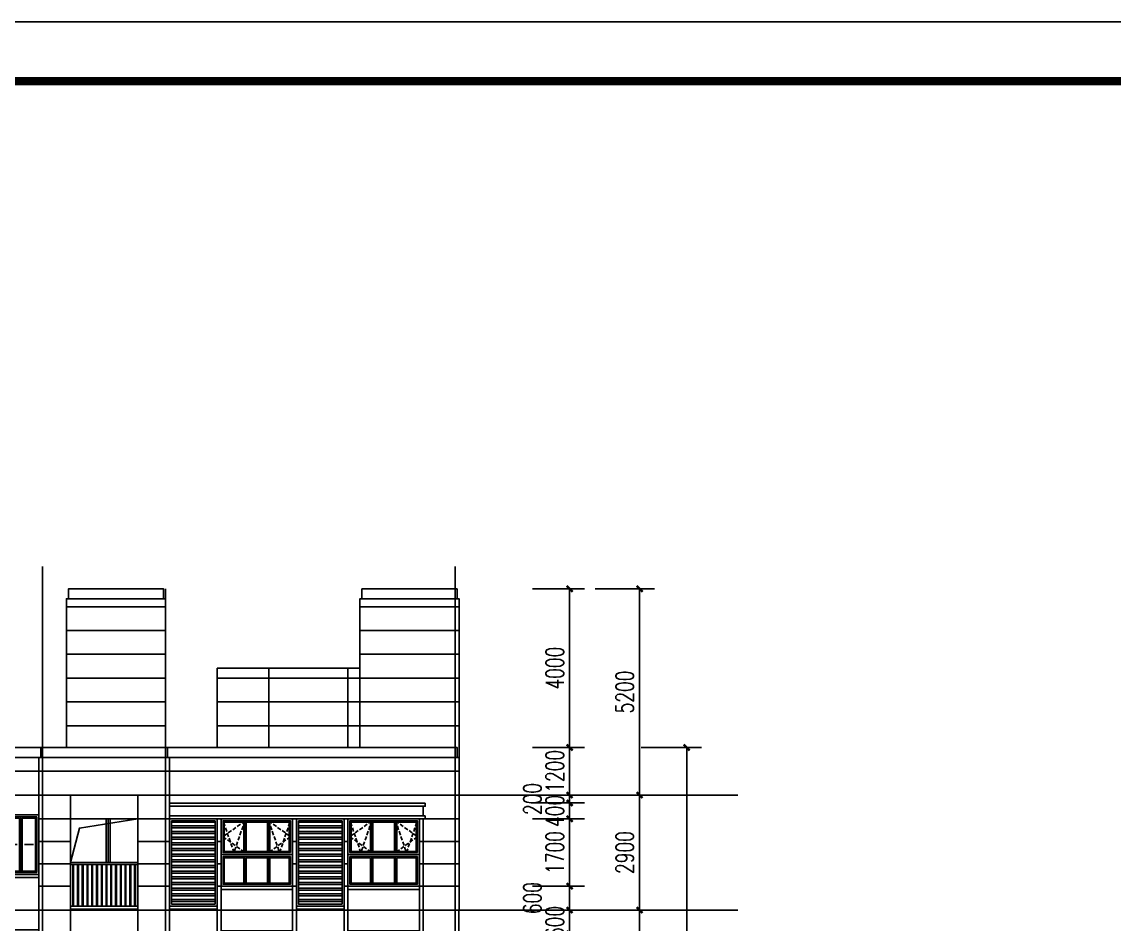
# Model space of a CAD drawing. Extents: x -59851 to 653804, y -249523 to 437614.
# Drawn here: x 485741 to 513289, y 414833 to 437588 of the extents above; entities that cross this region are included whole.
import ezdxf
from ezdxf.enums import TextEntityAlignment as Align

# ---------------------------------------------------------------- set-up
doc = ezdxf.new("R2010")
doc.units = 0
doc.header["$LTSCALE"] = 1000
doc.header["$MEASUREMENT"] = 0
doc.linetypes.add('DASH', pattern=[0.35, 0.25, -0.1])
for name, color, linetype in [('A-材质分割线（横向）', 252, 'Continuous'), ('A-材质分割线（竖向）', 8, 'Continuous'), ('A-注释', 8, 'Continuous'), ('A-洞口', 105, 'Continuous'), ('A-示意', 8, 'Continuous'), ('A-第三道尺寸线', 105, 'Continuous'), ('DOTE', 16, 'Continuous'), ('ELE-0', 142, 'Continuous'), ('ELE-2', 31, 'Continuous'), ('ELE-3', 35, 'Continuous'), ('ELE-6', 8, 'Continuous'), ('LABEL_FIXBOX_PM', 7, 'Continuous'), ('LABEL_TXT_PM', 1, 'Continuous'), ('PUB_DIM', 3, 'Continuous'), ('PUB_HATCH', 8, 'Continuous'), ('栏杆', 142, 'Continuous')]:
    doc.layers.add(name, color=color, linetype=linetype)
doc.styles.add('_TCH_DIM_T3', font='SIMPLEX.shx', dxfattribs={"width": 0.705882, "bigfont": 'GBCBIG.shx'})
doc.styles.add('LABEL_TXT_PM', font='pm_njadri_romans1.shx', dxfattribs={"width": 0.7, "bigfont": 'pm_njadri_hztxt.shx'})
doc.dimstyles.new('_TCH_ARCH&&150', dxfattribs={"dimtxt": 446.25, "dimasz": 150, "dimexe": 375, "dimexo": 450, "dimgap": 150, "dimtad": 1, "dimdec": 0, "dimzin": 0, "dimdsep": 46, "dimtxsty": '_TCH_DIM_T3', "dimblk": 'ARCHTICK', "dimcen": 0.09, "dimclrt": 7, "dimazin": 2, "dimtfac": 1, "dimtdec": 0, "dimtix": 1, "dimtmove": 2, "dimatfit": 3, "dimfxl": 0, "dimtolj": 1, "dimtzin": 0, "dimarcsym": 0})
pattern_1 = [(180, (0, 0), (-1e-14, -142.875), []), (180, (-47.63, 47.63), (-1e-14, -142.875), [])]

# ---------------------------------------------------------------- blocks, each defined once
blk = doc.blocks.new('1718')
at = {"layer": 'A-示意', "linetype": 'DASH', "ltscale": 0.4}
for points in [[(443561, 363543), (443011, 363143), (443561, 362743)], [(443561, 363543), (443286, 362743), (443011, 363543)], [(444161, 363543), (444711, 363143), (444161, 362743)], [(444161, 363543), (444436, 362743), (444711, 363543)]]:
    blk.add_lwpolyline(points, dxfattribs=at)
at = {"layer": 'ELE-0'}
for p, q in [((443561, 363543), (443561, 362743)), ((444761, 363543), (444761, 361943)), ((444761, 362693), (442961, 362693)), ((443531, 362613), (443531, 361973)), ((443561, 362643), (443561, 361943)), ((444161, 362643), (444161, 361943)), ((444191, 362613), (444191, 361973))]:
    blk.add_line(p, q, dxfattribs=at)
for points in [[(442961, 361893), (442961, 363593), (444761, 363593), (444761, 361893), (442961, 361893)], [(443531, 362613), (443041, 362613), (443041, 361973), (443531, 361973)], [(444191, 361973), (444681, 361973), (444681, 362613), (444191, 362613)]]:
    blk.add_lwpolyline(points, dxfattribs=at)
for points in [[(443011, 362743), (443011, 363543), (444161, 363543), (444161, 362743)], [(443531, 362773), (443041, 362773), (443041, 363513), (443531, 363513)], [(443591, 362773), (444131, 362773), (444131, 363513), (443591, 363513)], [(444161, 362743), (444711, 362743), (444711, 363543), (444161, 363543)], [(444191, 363513), (444681, 363513), (444681, 362773), (444191, 362773)], [(443011, 362643), (443011, 361943), (444711, 361943), (444711, 362643)], [(444131, 362613), (443591, 362613), (443591, 361973), (444131, 361973)]]:
    blk.add_lwpolyline(points, close=True, dxfattribs=at)
blk = doc.blocks.new('151400')
at = {"layer": 'A-示意', "linetype": 'DASH', "ltscale": 0.4}
for points in [[(426808, 377013), (426258, 376363), (426808, 375713)], [(426258, 377013), (426533, 375713), (426808, 377013)]]:
    blk.add_lwpolyline(points, dxfattribs=at)
at = {"layer": 'ELE-0'}
blk.add_line((426808, 375713), (426808, 377013), dxfattribs=at)
for points in [[(426208, 375663), (427708, 375663), (427708, 377063), (426208, 377063)], [(426258, 375713), (427658, 375713), (427658, 377013), (426258, 377013)], [(426778, 376983), (426288, 376983), (426288, 375743), (426778, 375743)], [(426838, 376983), (427628, 376983), (427628, 375743), (426838, 375743)]]:
    blk.add_lwpolyline(points, close=True, dxfattribs=at)
blk = doc.blocks.new('jfdjksjkjkjkjkkj')
at = {"layer": 'A-注释'}
for points in [[(429217, 363047), (429067, 363047), (429067, 363067)], [(429399, 363047), (429549, 363047), (429549, 363067)]]:
    blk.add_hatch(color=256, dxfattribs=at).paths.add_polyline_path(points)
for points in [[(428988, 363047), (429217, 363047)], [(429628, 363047), (429399, 363047)]]:
    blk.add_lwpolyline(points, dxfattribs=at)
at = {"layer": 'ELE-0'}
blk.add_line((429308, 362347), (429308, 363747), dxfattribs=at)
for points in [[(428858, 362297), (429758, 362297), (429758, 363797), (428858, 363797)], [(428908, 362347), (429708, 362347), (429708, 363747), (428908, 363747)], [(429278, 363717), (428938, 363717), (428938, 362377), (429278, 362377)], [(429338, 363717), (429678, 363717), (429678, 362377), (429338, 362377)]]:
    blk.add_lwpolyline(points, close=True, dxfattribs=at)
blk = doc.blocks.new('17001100')
for p, q in [((12192, 399579), (10492, 399579)), ((12192, 399529), (10492, 399529)), ((10834, 399529), (10602, 399529)), ((10855, 399529), (10834, 399529))]:
    blk.add_line(p, q)
for points in [[(10552, 399529), (10552, 398479)], [(10572, 399529), (10572, 398479)], [(10672, 399529), (10672, 398479)], [(10692, 399529), (10692, 398479)], [(10792, 399529), (10792, 398479)], [(10812, 399529), (10812, 398479)], [(10912, 399529), (10912, 398479)], [(10932, 399529), (10932, 398479)], [(11032, 399529), (11032, 398479)], [(11052, 399529), (11052, 398479)], [(11152, 399529), (11152, 398479)], [(11172, 399529), (11172, 398479)], [(11272, 399529), (11272, 398479)], [(11292, 399529), (11292, 398479)], [(11392, 399529), (11392, 398479)], [(11412, 399529), (11412, 398479)], [(11512, 399529), (11512, 398479)], [(11532, 399529), (11532, 398479)], [(11632, 399529), (11632, 398479)], [(11652, 399529), (11652, 398479)], [(11752, 399529), (11752, 398479)], [(11772, 399529), (11772, 398479)], [(11872, 399529), (11872, 398479)], [(11892, 399529), (11892, 398479)], [(11992, 399529), (11992, 398479)], [(12012, 399529), (12012, 398479)], [(12112, 399529), (12112, 398479)], [(12132, 399529), (12132, 398479)]]:
    blk.add_lwpolyline(points)
blk = doc.blocks.new('nanssliman')
at = {"layer": 'PUB_HATCH'}
h = blk.add_hatch(dxfattribs=at)
h.set_pattern_fill('ANSI32', color=256, scale=30, angle=135)
h.set_pattern_definition([(180, (-15200, 0), (-1e-14, -142.875), []), (180, (-15247.63, 47.63), (-1e-14, -142.875), [])])
h.paths.add_polyline_path([(421108, 363647), (422208, 363647), (422208, 361547), (421108, 361547)])
h = blk.add_hatch(dxfattribs=at)
h.set_pattern_fill('ANSI32', color=256, scale=30, angle=135)
h.set_pattern_definition(pattern_1)
h.paths.add_polyline_path([(424308, 363647), (425408, 363647), (425408, 361547), (424308, 361547)])
h = blk.add_hatch(dxfattribs=at)
h.set_pattern_fill('ANSI32', color=256, scale=30, angle=135)
h.set_pattern_definition([(180, (-3200, 0), (-1e-14, -142.875), []), (180, (-3247.63, 47.63), (-1e-14, -142.875), [])])
h.paths.add_polyline_path([(433108, 363647), (434208, 363647), (434208, 361547), (433108, 361547)])
h = blk.add_hatch(dxfattribs=at)
h.set_pattern_fill('ANSI32', color=256, scale=30, angle=135)
h.set_pattern_definition(pattern_1)
h.paths.add_polyline_path([(436308, 363647), (437408, 363647), (437408, 361547), (436308, 361547)])
at = {"layer": 'A-材质分割线（横向）'}
for p, q in [((427558, 363697), (428858, 363697)), ((429758, 363697), (430558, 363697)), ((427558, 363130), (428858, 363130)), ((429758, 363130), (430558, 363130)), ((427558, 362564), (428858, 362564)), ((429758, 362564), (430558, 362564)), ((427558, 361997), (428858, 361997)), ((429758, 361997), (430558, 361997)), ((427558, 361397), (430558, 361397))]:
    blk.add_line(p, q, dxfattribs=at)
for points in [[(418358, 363697), (419158, 363697)], [(421058, 363697), (420958, 363697)], [(422258, 363697), (422358, 363697)], [(424258, 363697), (424158, 363697)], [(425458, 363697), (426058, 363697)], [(432258, 363697), (433058, 363697)], [(434358, 363697), (434258, 363697)], [(436258, 363697), (436158, 363697)], [(437458, 363697), (437558, 363697)], [(439358, 363697), (440358, 363697)], [(418358, 363130), (419158, 363130)], [(421058, 363130), (420958, 363130)], [(422258, 363130), (422358, 363130)], [(424258, 363130), (424158, 363130)], [(425458, 363130), (426058, 363130)], [(432258, 363130), (433058, 363130)], [(434358, 363130), (434258, 363130)], [(436258, 363130), (436158, 363130)], [(437458, 363130), (437558, 363130)], [(439358, 363130), (440358, 363130)], [(418358, 362564), (419158, 362564)], [(421058, 362564), (420958, 362564)], [(422258, 362564), (422358, 362564)], [(424258, 362564), (424158, 362564)], [(425458, 362564), (426058, 362564)], [(432258, 362564), (433058, 362564)], [(434358, 362564), (434258, 362564)], [(436258, 362564), (436158, 362564)], [(437458, 362564), (437558, 362564)], [(439358, 362564), (440358, 362564)], [(418358, 361997), (419158, 361997)], [(421058, 361997), (420958, 361997)], [(422258, 361997), (422358, 361997)], [(424258, 361997), (424158, 361997)], [(425458, 361997), (426058, 361997)], [(432258, 361997), (433058, 361997)], [(434358, 361997), (434258, 361997)], [(436258, 361997), (436158, 361997)], [(437458, 361997), (437558, 361997)], [(439358, 361997), (440358, 361997)], [(418358, 361397), (419158, 361397)], [(421058, 361397), (420958, 361397)], [(422258, 361397), (422358, 361397)], [(424258, 361397), (424158, 361397)], [(425458, 361397), (426058, 361397)], [(432258, 361397), (433058, 361397)], [(434358, 361397), (434258, 361397)], [(436258, 361397), (436158, 361397)], [(437458, 361397), (437558, 361397)], [(439358, 361397), (440358, 361397)]]:
    blk.add_lwpolyline(points, dxfattribs=at)
at = {"layer": 'A-材质分割线（竖向）'}
for points in [[(426058, 364297), (426058, 363697)], [(427558, 364297), (427558, 363697)], [(426058, 362297), (426058, 362297)], [(427558, 362297), (427558, 362297)], [(426058, 362217), (426058, 361397)], [(427558, 362217), (427558, 361397)]]:
    blk.add_lwpolyline(points, dxfattribs=at)
at = {"layer": 'A-洞口'}
blk.add_lwpolyline([(430558, 362597), (430784, 363466), (432258, 363697)], dxfattribs=at)
at = {"layer": 'ELE-2'}
for points in [[(418458, 364297), (418458, 361397)], [(419058, 364297), (419058, 361397)], [(419158, 364297), (419158, 361397)], [(420958, 364297), (420958, 361397)], [(421058, 364297), (421058, 361397)], [(422258, 364297), (422258, 361397)], [(422358, 364297), (422358, 361397)], [(424158, 364297), (424158, 361397)], [(424258, 364297), (424258, 361397)], [(425458, 364297), (425458, 361397)], [(425558, 364297), (425558, 361397)], [(428858, 364297), (428858, 361397)], [(429758, 364297), (429758, 361397)], [(430558, 364297), (430558, 361397)], [(432258, 364297), (432258, 361397)], [(433058, 364297), (433058, 361397)], [(434258, 364297), (434258, 361397)], [(434358, 364297), (434358, 361397)], [(436158, 364297), (436158, 361997)], [(436258, 364297), (436258, 361397)], [(437458, 364297), (437458, 361397)], [(437558, 364297), (437558, 361397)], [(439358, 364297), (439358, 361397)], [(439458, 364297), (439458, 361397)], [(426058, 363697), (426058, 362297)], [(427558, 363697), (427558, 362297)], [(436158, 361917), (436158, 361397)]]:
    blk.add_lwpolyline(points, dxfattribs=at)
at = {"layer": 'ELE-3'}
for points in [[(418358, 364297), (418358, 361397)], [(440358, 364297), (440358, 361397)], [(422258, 363697), (421058, 363697)], [(425458, 363697), (424258, 363697)], [(429758, 363797), (428858, 363797)], [(432258, 363697), (430558, 363697)], [(434258, 363697), (433058, 363697)], [(437458, 363697), (436258, 363697)], [(429758, 362297), (428858, 362297)], [(428908, 362297), (428908, 362217)], [(432258, 361497), (430558, 361497)], [(432258, 361417), (430558, 361417)]]:
    blk.add_lwpolyline(points, dxfattribs=at)
for points in [[(420958, 363697), (419158, 363697), (419158, 363777), (420958, 363777)], [(422358, 363697), (424158, 363697), (424158, 363777), (422358, 363777)], [(434358, 363777), (436158, 363777), (436158, 363697), (434358, 363697)], [(439358, 363777), (437558, 363777), (437558, 363697), (439358, 363697)], [(426008, 362217), (427608, 362217), (427608, 362297), (426008, 362297)], [(428858, 362297), (429758, 362297), (429758, 362217), (428858, 362217)], [(420958, 361917), (419158, 361917), (419158, 361997), (420958, 361997)], [(422358, 361917), (424158, 361917), (424158, 361997), (422358, 361997)], [(434358, 361997), (436158, 361997), (436158, 361917), (434358, 361917)], [(439358, 361997), (437558, 361997), (437558, 361917), (439358, 361917)], [(422258, 361497), (421058, 361497), (421058, 361417), (422258, 361417)], [(424258, 361497), (425458, 361497), (425458, 361417), (424258, 361417)], [(434258, 361497), (433058, 361497), (433058, 361417), (434258, 361417)], [(437458, 361497), (436258, 361497), (436258, 361417), (437458, 361417)]]:
    blk.add_lwpolyline(points, close=True, dxfattribs=at)
at = {"layer": 'ELE-6'}
for points in [[(431458, 363697), (431458, 362597)], [(431508, 363697), (431508, 362597)], [(431558, 363697), (431558, 362597)]]:
    blk.add_lwpolyline(points, dxfattribs=at)
at = {"layer": 'PUB_HATCH'}
for points in [[(421108, 363647), (422208, 363647), (422208, 361547), (421108, 361547)], [(424308, 363647), (425408, 363647), (425408, 361547), (424308, 361547)], [(433108, 363647), (434208, 363647), (434208, 361547), (433108, 361547)], [(436308, 363647), (437408, 363647), (437408, 361547), (436308, 361547)]]:
    blk.add_lwpolyline(points, close=True, dxfattribs=at)
at = {"layer": 'ELE-0', "xscale": -1}
blk.add_blockref('1718', (863919, 104), dxfattribs=at)
at = {"layer": 'ELE-0'}
for name, p in [('1718', (-20603, 104)), ('151400', (-150, -13366)), ('jfdjksjkjkjkjkkj', (0, 0)), ('1718', (-8603, 104)), ('1718', (-5403, 104))]:
    blk.add_blockref(name, p, dxfattribs=at)
at = {"layer": '栏杆'}
blk.add_blockref('17001100', (420066, -36982), dxfattribs=at)
blk = doc.blocks.new('PMSheet_A1_20150113_5-3892016032414355901')
at = {"layer": 'LABEL_FIXBOX_PM'}
blk.add_lwpolyline([(0, 594), (841, 594), (841, 0), (0, 0)], close=True, dxfattribs=at)
at = {"layer": 'LABEL_FIXBOX_PM', "const_width": 1.4}
blk.add_lwpolyline([(831, 584), (25, 584), (25, 10), (831, 10)], close=True, dxfattribs=at)
at = {"layer": 'LABEL_TXT_PM', "style": 'LABEL_TXT_PM'}
for tag, height, width, p in [('修改图应说明理由', 4.5, 0.7, (788.35, 468.8)), ('出图章签名', 4.5, 0.7, (759.46, 338.09)), ('建设单位_U01', 4.5, 0.7, (800.9, 212.14)), ('建设单位', 4.5, 0.7, (800.9, 210.2)), ('建设单位_D01', 4.5, 0.7, (800.9, 207.4)), ('项目名称_U01', 4.5, 0.7, (800.9, 200.42)), ('项目名称', 4.5, 0.7, (800.9, 198.19)), ('项目名称_D01', 4.5, 0.7, (800.9, 195.3)), ('设计编号', 4.5, 0.6, (780.76, 187.9)), ('分项号', 4.5, 0.6, (820.26, 188)), ('项目经理', 4.5, 0.7, (780.26, 172)), ('项目经理签名', 4.5, 0.7, (810.18, 172.26)), ('审定签名', 4.5, 0.7, (810.18, 164.16)), ('审定', 4.5, 0.7, (780.26, 163.9)), ('审核', 4.5, 0.7, (780.26, 156)), ('审核签名', 4.5, 0.7, (810.18, 156.26)), ('项目负责', 4.5, 0.7, (780.26, 148)), ('项目负责签名', 4.5, 0.7, (810.18, 148.26)), ('专业负责签名', 4.5, 0.7, (810.18, 140.26)), ('专业负责', 4.5, 0.7, (780.26, 140)), ('校对', 4.5, 0.7, (780.26, 131.9)), ('校对签名', 4.5, 0.7, (810.18, 132.16)), ('设计', 4.5, 0.7, (780.26, 124)), ('设计签名', 4.5, 0.7, (810.18, 124.26)), ('绘制', 4.5, 0.7, (780.26, 115.9)), ('绘制签名', 4.5, 0.7, (810.18, 116.16)), ('方案_01签名', 4.5, 0.7, (810.18, 96.16)), ('方案_01', 4.5, 0.7, (780.26, 95.9)), ('方案_02', 4.5, 0.7, (780.26, 87.9)), ('方案_02签名', 4.5, 0.7, (810.18, 88.16)), ('方案_03', 4.5, 0.7, (780.29, 79.9)), ('方案_03签名', 4.5, 0.7, (810.2, 80.16)), ('方案_04签名', 4.5, 0.7, (810.18, 72.16)), ('方案_04', 4.5, 0.7, (780.26, 71.9)), ('图名_U02', 4.5, 0.7, (790.5, 60.2)), ('图名_U01', 4.5, 0.7, (790.5, 54.2)), ('图名', 4.5, 0.7, (790.5, 47.96)), ('图名_D01', 4.5, 0.7, (790.5, 42.4)), ('图名_D02', 4.5, 0.7, (790.5, 37)), ('图号', 3.5, 0.7, (760.97, 20.95)), ('图档号', 3.5, 0.7, (781.1, 20.95)), ('日期', 3.5, 0.7, (801.07, 20.95)), ('版本号', 3.5, 0.7, (820.27, 20.95))]:
    blk.add_attdef(tag, text='', height=height, dxfattribs=dict(at, width=width)).set_placement(p, align=Align.CENTER)
blk = doc.blocks.new('_ArchTick')
at = {"color": 0, "linetype": 'ByBlock', "const_width": 0.4}
blk.add_lwpolyline([(-0.5, -0.5), (0.5, 0.5)], dxfattribs=at)
blk = doc.blocks.new('*D3803')
at = {"layer": 'Defpoints', "color": 0, "transparency": 16777216}
for p in [(500911, 419288), (502510, 419288), (500911, 364438)]:
    blk.add_point(p, dxfattribs=at)
at = {"layer": 'PUB_DIM', "color": 0, "lineweight": -2, "transparency": 16777216}
for p, q in [((501361, 419288), (502885, 419288)), ((502510, 364438), (502510, 419288)), ((501361, 364438), (502885, 364438))]:
    blk.add_line(p, q, dxfattribs=at)
at = {"layer": 'PUB_DIM', "color": 0, "lineweight": -2, "transparency": 16777216, "xscale": 150, "yscale": 150, "zscale": 150}
for p, rotation in [((502510, 419288), 90), ((502510, 364438), 270)]:
    blk.add_blockref('_ArchTick', p, dxfattribs=dict(at, rotation=rotation))
at = {"layer": 'PUB_DIM', "color": 7, "transparency": 16777216, "insert": (502137, 391863), "char_height": 446.2, "attachment_point": 5, "rotation": 90, "style": '_TCH_DIM_T3'}
blk.add_mtext('\\A1;54850', dxfattribs=at)
blk = doc.blocks.new('*D3804')
at = {"layer": 'Defpoints', "color": 0, "transparency": 16777216}
for p in [(499748, 423288), (501321, 423288), (499748, 418088)]:
    blk.add_point(p, dxfattribs=at)
at = {"layer": 'PUB_DIM', "color": 0, "lineweight": -2, "transparency": 16777216}
for p, q in [((500198, 423288), (501696, 423288)), ((501321, 418088), (501321, 423288)), ((500198, 418088), (501696, 418088))]:
    blk.add_line(p, q, dxfattribs=at)
at = {"layer": 'PUB_DIM', "color": 0, "lineweight": -2, "transparency": 16777216, "xscale": 150, "yscale": 150, "zscale": 150}
for p, rotation in [((501321, 423288), 90), ((501321, 418088), 270)]:
    blk.add_blockref('_ArchTick', p, dxfattribs=dict(at, rotation=rotation))
at = {"layer": 'PUB_DIM', "color": 7, "transparency": 16777216, "insert": (500948, 420688), "char_height": 446.2, "attachment_point": 5, "rotation": 90, "style": '_TCH_DIM_T3'}
blk.add_mtext('\\A1;5200', dxfattribs=at)
blk = doc.blocks.new('*D3805')
at = {"layer": 'Defpoints', "color": 0, "transparency": 16777216}
for p in [(499748, 418088), (501321, 418088), (499748, 415188)]:
    blk.add_point(p, dxfattribs=at)
at = {"layer": 'PUB_DIM', "color": 0, "lineweight": -2, "transparency": 16777216}
for p, q in [((500198, 418088), (501696, 418088)), ((501321, 415188), (501321, 418088)), ((500198, 415188), (501696, 415188))]:
    blk.add_line(p, q, dxfattribs=at)
at = {"layer": 'PUB_DIM', "color": 0, "lineweight": -2, "transparency": 16777216, "xscale": 150, "yscale": 150, "zscale": 150}
for p, rotation in [((501321, 418088), 90), ((501321, 415188), 270)]:
    blk.add_blockref('_ArchTick', p, dxfattribs=dict(at, rotation=rotation))
at = {"layer": 'PUB_DIM', "color": 7, "transparency": 16777216, "insert": (500948, 416638), "char_height": 446.2, "attachment_point": 5, "rotation": 90, "style": '_TCH_DIM_T3'}
blk.add_mtext('\\A1;2900', dxfattribs=at)
blk = doc.blocks.new('*D3806')
at = {"layer": 'Defpoints', "color": 0, "transparency": 16777216}
for p in [(499748, 415188), (501321, 415188), (499748, 412288)]:
    blk.add_point(p, dxfattribs=at)
at = {"layer": 'PUB_DIM', "color": 0, "lineweight": -2, "transparency": 16777216}
for p, q in [((500198, 415188), (501696, 415188)), ((501321, 412288), (501321, 415188)), ((500198, 412288), (501696, 412288))]:
    blk.add_line(p, q, dxfattribs=at)
at = {"layer": 'PUB_DIM', "color": 0, "lineweight": -2, "transparency": 16777216, "xscale": 150, "yscale": 150, "zscale": 150}
for p, rotation in [((501321, 415188), 90), ((501321, 412288), 270)]:
    blk.add_blockref('_ArchTick', p, dxfattribs=dict(at, rotation=rotation))
at = {"layer": 'PUB_DIM', "color": 7, "transparency": 16777216, "insert": (500948, 413738), "char_height": 446.2, "attachment_point": 5, "rotation": 90, "style": '_TCH_DIM_T3'}
blk.add_mtext('\\A1;2900', dxfattribs=at)
blk = doc.blocks.new('*D3874')
at = {"layer": 'A-第三道尺寸线', "color": 0, "lineweight": -2, "transparency": 16777216}
for p, q in [((498622, 415188), (499932, 415188)), ((499557, 415188), (499557, 415338)), ((499557, 414588), (499557, 415188)), ((498622, 414588), (499932, 414588)), ((499557, 414588), (499557, 414438))]:
    blk.add_line(p, q, dxfattribs=at)
at = {"layer": 'Defpoints', "color": 0, "transparency": 16777216}
for p in [(498172, 415188), (499557, 415188), (498172, 414588)]:
    blk.add_point(p, dxfattribs=at)
at = {"layer": 'A-第三道尺寸线', "color": 0, "lineweight": -2, "transparency": 16777216, "xscale": 150, "yscale": 150, "zscale": 150}
for p, rotation in [((499557, 415188), 270), ((499557, 414588), 90)]:
    blk.add_blockref('_ArchTick', p, dxfattribs=dict(at, rotation=rotation))
at = {"layer": 'A-第三道尺寸线', "color": 7, "transparency": 16777216, "insert": (499183, 414888), "char_height": 446.2, "attachment_point": 5, "rotation": 90, "style": '_TCH_DIM_T3'}
blk.add_mtext('\\A1;600', dxfattribs=at)
blk = doc.blocks.new('*D3875')
at = {"layer": 'A-第三道尺寸线', "color": 0, "lineweight": -2, "transparency": 16777216}
for p, q in [((498622, 415788), (499932, 415788)), ((499557, 415188), (499557, 415788)), ((498622, 415188), (499932, 415188))]:
    blk.add_line(p, q, dxfattribs=at)
at = {"layer": 'Defpoints', "color": 0, "transparency": 16777216}
for p in [(498172, 415788), (499557, 415788), (498172, 415188)]:
    blk.add_point(p, dxfattribs=at)
at = {"layer": 'A-第三道尺寸线', "color": 0, "lineweight": -2, "transparency": 16777216, "xscale": 150, "yscale": 150, "zscale": 150}
for p, rotation in [((499557, 415788), 90), ((499557, 415188), 270)]:
    blk.add_blockref('_ArchTick', p, dxfattribs=dict(at, rotation=rotation))
at = {"layer": 'A-第三道尺寸线', "color": 7, "transparency": 16777216, "insert": (498619, 415488), "char_height": 446.2, "attachment_point": 5, "rotation": 90, "style": '_TCH_DIM_T3'}
blk.add_mtext('\\A1;600', dxfattribs=at)
blk = doc.blocks.new('*D3876')
at = {"layer": 'A-第三道尺寸线', "color": 0, "lineweight": -2, "transparency": 16777216}
for p, q in [((498622, 417488), (499932, 417488)), ((499557, 415788), (499557, 417488)), ((498622, 415788), (499932, 415788))]:
    blk.add_line(p, q, dxfattribs=at)
at = {"layer": 'Defpoints', "color": 0, "transparency": 16777216}
for p in [(498172, 417488), (499557, 417488), (498172, 415788)]:
    blk.add_point(p, dxfattribs=at)
at = {"layer": 'A-第三道尺寸线', "color": 0, "lineweight": -2, "transparency": 16777216, "xscale": 150, "yscale": 150, "zscale": 150}
for p, rotation in [((499557, 417488), 90), ((499557, 415788), 270)]:
    blk.add_blockref('_ArchTick', p, dxfattribs=dict(at, rotation=rotation))
at = {"layer": 'A-第三道尺寸线', "color": 7, "transparency": 16777216, "insert": (499183, 416638), "char_height": 446.2, "attachment_point": 5, "rotation": 90, "style": '_TCH_DIM_T3'}
blk.add_mtext('\\A1;1700', dxfattribs=at)
blk = doc.blocks.new('*D3877')
at = {"layer": 'A-第三道尺寸线', "color": 0, "lineweight": -2, "transparency": 16777216}
for p, q in [((499557, 417888), (499557, 418038)), ((498622, 417888), (499932, 417888)), ((499557, 417488), (499557, 417888)), ((498622, 417488), (499932, 417488)), ((499557, 417488), (499557, 417338))]:
    blk.add_line(p, q, dxfattribs=at)
at = {"layer": 'Defpoints', "color": 0, "transparency": 16777216}
for p in [(498172, 417888), (499557, 417888), (498172, 417488)]:
    blk.add_point(p, dxfattribs=at)
at = {"layer": 'A-第三道尺寸线', "color": 0, "lineweight": -2, "transparency": 16777216, "xscale": 150, "yscale": 150, "zscale": 150}
for p, rotation in [((499557, 417888), 270), ((499557, 417488), 90)]:
    blk.add_blockref('_ArchTick', p, dxfattribs=dict(at, rotation=rotation))
at = {"layer": 'A-第三道尺寸线', "color": 7, "transparency": 16777216, "insert": (499183, 417688), "char_height": 446.2, "attachment_point": 5, "rotation": 90, "style": '_TCH_DIM_T3'}
blk.add_mtext('\\A1;400', dxfattribs=at)
blk = doc.blocks.new('*D3878')
at = {"layer": 'A-第三道尺寸线', "color": 0, "lineweight": -2, "transparency": 16777216}
for p, q in [((499557, 418088), (499557, 418238)), ((498622, 418088), (499932, 418088)), ((499557, 417888), (499557, 418088)), ((498622, 417888), (499932, 417888)), ((499557, 417888), (499557, 417738))]:
    blk.add_line(p, q, dxfattribs=at)
at = {"layer": 'Defpoints', "color": 0, "transparency": 16777216}
for p in [(498172, 418088), (499557, 418088), (498172, 417888)]:
    blk.add_point(p, dxfattribs=at)
at = {"layer": 'A-第三道尺寸线', "color": 0, "lineweight": -2, "transparency": 16777216, "xscale": 150, "yscale": 150, "zscale": 150}
for p, rotation in [((499557, 418088), 270), ((499557, 417888), 90)]:
    blk.add_blockref('_ArchTick', p, dxfattribs=dict(at, rotation=rotation))
at = {"layer": 'A-第三道尺寸线', "color": 7, "transparency": 16777216, "insert": (498619, 417988), "char_height": 446.2, "attachment_point": 5, "rotation": 90, "style": '_TCH_DIM_T3'}
blk.add_mtext('\\A1;200', dxfattribs=at)
blk = doc.blocks.new('*D3879')
at = {"layer": 'A-第三道尺寸线', "color": 0, "lineweight": -2, "transparency": 16777216}
for p, q in [((498622, 419288), (499932, 419288)), ((499557, 419288), (499557, 419438)), ((499557, 418088), (499557, 419288)), ((498622, 418088), (499932, 418088)), ((499557, 418088), (499557, 417938))]:
    blk.add_line(p, q, dxfattribs=at)
at = {"layer": 'Defpoints', "color": 0, "transparency": 16777216}
for p in [(498172, 419288), (499557, 419288), (498172, 418088)]:
    blk.add_point(p, dxfattribs=at)
at = {"layer": 'A-第三道尺寸线', "color": 0, "lineweight": -2, "transparency": 16777216, "xscale": 150, "yscale": 150, "zscale": 150}
for p, rotation in [((499557, 419288), 270), ((499557, 418088), 90)]:
    blk.add_blockref('_ArchTick', p, dxfattribs=dict(at, rotation=rotation))
at = {"layer": 'A-第三道尺寸线', "color": 7, "transparency": 16777216, "insert": (499183, 418688), "char_height": 446.2, "attachment_point": 5, "rotation": 90, "style": '_TCH_DIM_T3'}
blk.add_mtext('\\A1;1200', dxfattribs=at)
blk = doc.blocks.new('*D3880')
at = {"layer": 'A-第三道尺寸线', "color": 0, "lineweight": -2, "transparency": 16777216}
for p, q in [((498622, 423288), (499932, 423288)), ((499557, 419288), (499557, 423288)), ((498622, 419288), (499932, 419288))]:
    blk.add_line(p, q, dxfattribs=at)
at = {"layer": 'Defpoints', "color": 0, "transparency": 16777216}
for p in [(498172, 423288), (499557, 423288), (498172, 419288)]:
    blk.add_point(p, dxfattribs=at)
at = {"layer": 'A-第三道尺寸线', "color": 0, "lineweight": -2, "transparency": 16777216, "xscale": 150, "yscale": 150, "zscale": 150}
for p, rotation in [((499557, 423288), 90), ((499557, 419288), 270)]:
    blk.add_blockref('_ArchTick', p, dxfattribs=dict(at, rotation=rotation))
at = {"layer": 'A-第三道尺寸线', "color": 7, "transparency": 16777216, "insert": (499183, 421288), "char_height": 446.2, "attachment_point": 5, "rotation": 90, "style": '_TCH_DIM_T3'}
blk.add_mtext('\\A1;4000', dxfattribs=at)

msp = doc.modelspace()

# ---------------------------------------------------------------- hatches: boundary and pattern name
at = {"layer": 'PUB_HATCH'}
h = msp.add_hatch(dxfattribs=at)
h.set_pattern_fill('ANSI32', color=256, scale=30, angle=135)
h.set_pattern_definition([(180, (53208.28, 53790.81), (-1e-14, -142.875), []), (180, (53160.66, 53838.43), (-1e-14, -142.875), [])])
h.paths.add_polyline_path([(489516.5, 417437.8), (490616.5, 417437.8), (490616.5, 415337.8), (489516.5, 415337.8)])
h = msp.add_hatch(dxfattribs=at)
h.set_pattern_fill('ANSI32', color=256, scale=30, angle=135)
h.set_pattern_definition([(180, (56408.28, 53790.81), (-1e-14, -142.875), []), (180, (56360.66, 53838.43), (-1e-14, -142.875), [])])
h.paths.add_polyline_path([(492716.5, 417437.8), (493816.5, 417437.8), (493816.5, 415337.8), (492716.5, 415337.8)])

# ---------------------------------------------------------------- linework, layer by layer
at = {"layer": 'A-材质分割线（横向）'}
for p, q in [((486866.5, 422837.8), (489366.5, 422837.8)), ((494266.5, 422837.8), (496766.5, 422837.8)), ((486866.5, 422237.8), (489366.5, 422237.8)), ((494266.5, 422237.8), (496766.5, 422237.8)), ((486866.5, 421637.8), (489366.5, 421637.8)), ((494266.5, 421637.8), (496766.5, 421637.8)), ((486866.5, 421037.8), (489366.5, 421037.8)), ((490666.5, 421037.8), (496766.5, 421037.8)), ((486866.5, 420437.8), (489366.5, 420437.8)), ((490666.5, 420437.8), (496766.5, 420437.8)), ((486866.5, 419837.8), (489366.5, 419837.8)), ((490666.5, 419837.8), (496766.5, 419837.8)), ((490666.5, 416921.1), (490766.5, 416921.1)), ((490666.5, 416354.5), (490766.5, 416354.5)), ((490666.5, 415787.8), (490766.5, 415787.8))]:
    msp.add_line(p, q, dxfattribs=at)
for points in [[(474866.5, 418687.8), (496766.5, 418687.8)], [(474866.5, 418087.8), (486966.5, 418087.8)], [(488666.5, 418087.8), (496766.5, 418087.8)], [(486166.5, 417487.8), (486966.5, 417487.8)], [(488666.5, 417487.8), (489466.5, 417487.8)], [(495916.5, 417487.8), (496766.5, 417487.8)], [(486166.5, 416921.1), (486966.5, 416921.1)], [(488666.5, 416921.1), (489466.5, 416921.1)], [(492566.5, 416921.1), (492666.5, 416921.1)], [(493966.5, 416921.1), (493866.5, 416921.1)], [(495766.5, 416921.1), (496766.5, 416921.1)], [(486166.5, 416354.5), (486966.5, 416354.5)], [(488666.5, 416354.5), (489466.5, 416354.5)], [(492566.5, 416354.5), (492666.5, 416354.5)], [(493966.5, 416354.5), (493866.5, 416354.5)], [(495766.5, 416354.5), (496766.5, 416354.5)], [(486166.5, 415787.8), (486966.5, 415787.8)], [(488666.5, 415787.8), (489466.5, 415787.8)], [(492566.5, 415787.8), (492666.5, 415787.8)], [(493966.5, 415787.8), (493866.5, 415787.8)], [(495766.5, 415787.8), (496766.5, 415787.8)], [(486966.5, 415187.8), (486166.5, 415187.8)], [(489466.5, 415187.8), (488666.5, 415187.8)], [(490766.5, 415187.8), (490666.5, 415187.8)], [(492566.5, 415187.8), (492666.5, 415187.8)], [(493966.5, 415187.8), (493866.5, 415187.8)], [(496766.5, 415187.8), (495766.5, 415187.8)]]:
    msp.add_lwpolyline(points, dxfattribs=at)
at = {"layer": 'A-洞口'}
msp.add_lwpolyline([(486966.5, 416387.8), (487192.7, 417256.8), (488666.5, 417487.8)], dxfattribs=at)
at = {"layer": 'DOTE'}
for p, q in [((486266.5, 423848.2), (486266.5, 363523.9)), ((496666.5, 423848.2), (496666.5, 363523.9)), ((489366.5, 423287.8), (489366.5, 363523.9)), ((503797.4, 418087.8), (465417.9, 418087.8)), ((503797.4, 415187.8), (465417.9, 415187.8))]:
    msp.add_line(p, q, dxfattribs=at)
at = {"layer": 'ELE-2'}
for points in [[(486216.5, 419287.8), (496716.5, 419287.8), (496716.5, 419037.8)], [(486216.5, 419037.8), (486216.5, 419287.8)], [(489416.5, 419037.8), (489416.5, 419287.8)], [(486166.5, 419037.8), (496766.5, 419037.8), (496766.5, 418087.8)], [(486166.5, 418087.8), (486166.5, 419037.8)], [(489466.5, 418087.8), (489466.5, 419037.8)], [(486166.5, 418087.8), (486166.5, 415187.8)], [(486966.5, 415187.8), (486966.5, 418087.8), (488666.5, 418087.8), (488666.5, 415187.8)], [(489466.5, 418087.8), (489466.5, 415187.8)], [(495866.5, 417807.8), (495866.5, 417567.8)], [(490666.5, 417487.8), (490666.5, 415187.8)], [(490766.5, 417487.8), (490766.5, 415187.8)], [(492566.5, 417487.8), (492566.5, 415187.8)], [(492666.5, 417487.8), (492666.5, 415187.8)], [(493866.5, 417487.8), (493866.5, 415187.8)], [(493966.5, 417487.8), (493966.5, 415187.8)], [(495766.5, 417487.8), (495766.5, 415187.8)], [(495866.5, 417487.8), (495866.5, 415187.8)]]:
    msp.add_lwpolyline(points, dxfattribs=at)
for points in [[(495916.5, 417887.8), (489466.5, 417887.8), (489466.5, 417807.8), (495916.5, 417807.8)], [(495916.5, 417567.8), (489466.5, 417567.8), (489466.5, 417487.8), (495916.5, 417487.8)]]:
    msp.add_lwpolyline(points, close=True, dxfattribs=at)
at = {"layer": 'ELE-3'}
for points in [[(486216.5, 419287.8), (485216.5, 419287.8)], [(485266.5, 419037.8), (486166.5, 419037.8)], [(496766.5, 418087.8), (496766.5, 415187.8)], [(486166.5, 417587.8), (485266.5, 417587.8)], [(488666.5, 417487.8), (486966.5, 417487.8)], [(490666.5, 417487.8), (489466.5, 417487.8)], [(493866.5, 417487.8), (492666.5, 417487.8)], [(488666.5, 415287.8), (486966.5, 415287.8)], [(488666.5, 415207.8), (486966.5, 415207.8)]]:
    msp.add_lwpolyline(points, dxfattribs=at)
for points in [[(485266.5, 416087.8), (486166.5, 416087.8), (486166.5, 416007.8), (485266.5, 416007.8)], [(490766.5, 415787.8), (492566.5, 415787.8), (492566.5, 415707.8), (490766.5, 415707.8)], [(495766.5, 415787.8), (493966.5, 415787.8), (493966.5, 415707.8), (495766.5, 415707.8)], [(490666.5, 415287.8), (489466.5, 415287.8), (489466.5, 415207.8), (490666.5, 415207.8)], [(493866.5, 415287.8), (492666.5, 415287.8), (492666.5, 415207.8), (493866.5, 415207.8)]]:
    msp.add_lwpolyline(points, close=True, dxfattribs=at)
at = {"layer": 'ELE-6'}
msp.add_line((493966.5, 421287.8), (493966.5, 419287.8), dxfattribs=at)
for points in [[(489316.5, 423037.8), (489316.5, 423287.8), (486916.5, 423287.8), (486916.5, 423037.8)], [(494316.5, 423037.8), (494316.5, 423287.8), (496716.5, 423287.8), (496716.5, 423037.8)], [(489366.5, 419287.8), (489366.5, 423037.8), (486866.5, 423037.8), (486866.5, 419287.8)], [(494266.5, 419287.8), (494266.5, 423037.8), (496766.5, 423037.8), (496766.5, 419037.8)], [(490666.5, 421287.8), (490666.5, 419287.8)], [(490666.5, 421287.8), (494266.5, 421287.8)], [(491966.5, 421287.8), (491966.5, 419287.8)], [(487866.5, 417487.8), (487866.5, 416387.8)], [(487916.5, 417487.8), (487916.5, 416387.8)], [(487966.5, 417487.8), (487966.5, 416387.8)]]:
    msp.add_lwpolyline(points, dxfattribs=at)
at = {"layer": 'PUB_HATCH'}
for points in [[(489516.5, 417437.8), (490616.5, 417437.8), (490616.5, 415337.8), (489516.5, 415337.8)], [(492716.5, 417437.8), (493816.5, 417437.8), (493816.5, 415337.8), (492716.5, 415337.8)]]:
    msp.add_lwpolyline(points, close=True, dxfattribs=at)

# ---------------------------------------------------------------- block references
at = {"xscale": 150, "yscale": 150, "zscale": 150}
msp.add_blockref('PMSheet_A1_20150113_5-3892016032414355901', (401477.5, 348488), dxfattribs=at)
msp.add_blockref('nanssliman', (56408.3, 50890.8))
at = {"layer": 'ELE-0'}
msp.add_blockref('jfdjksjkjkjkjkkj', (56408.3, 53790.8), dxfattribs=at)
at = {"layer": 'ELE-0', "xscale": -1}
for p in [(935527.4, 53895.2), (938727.4, 53895.2)]:
    msp.add_blockref('1718', p, dxfattribs=at)
at = {"layer": '栏杆'}
msp.add_blockref('17001100', (476474.5, 16808.7), dxfattribs=at)

# ---------------------------------------------------------------- dimensions: what is measured, and where the dimension line sits
at = {"layer": 'A-第三道尺寸线'}
for p1, p2, picture, middle in [((498172.5, 419287.8), (498172.5, 423287.8), '*D3880', (499183.4, 421287.8)), ((498172.5, 418087.8), (498172.5, 419287.8), '*D3879', (499183.4, 418687.8)), ((498172.5, 417487.8), (498172.5, 417887.8), '*D3877', (499183.4, 417687.8)), ((498172.5, 415787.8), (498172.5, 417487.8), '*D3876', (499183.4, 416637.8)), ((498172.5, 414587.8), (498172.5, 415187.8), '*D3874', (499183.4, 414887.8))]:
    dim = msp.add_aligned_dim(p1=p1, p2=p2, distance=-1384.1, dimstyle='_TCH_ARCH&&150', dxfattribs=at)
    dim.commit()
    dim.dimension.update_dxf_attribs({"geometry": picture, "text_midpoint": middle})
for base, p1, p2, picture, middle in [((499556.5, 418087.8), (498172.5, 417887.8), (498172.5, 418087.8), '*D3878', (498619, 417987.8)), ((499556.5, 415787.8), (498172.5, 415187.8), (498172.5, 415787.8), '*D3875', (498619, 415487.8))]:
    dim = msp.add_linear_dim(base=base, p1=p1, p2=p2, angle=90, dimstyle='_TCH_ARCH&&150', dxfattribs=at)
    dim.commit()
    dim.dimension.update_dxf_attribs({"geometry": picture, "text_midpoint": middle, "dimtype": 161})
at = {"layer": 'PUB_DIM'}
for p1, p2, distance, picture, middle in [((499747.7, 418087.8), (499747.7, 423287.8), -1573.3, '*D3804', (500947.9, 420687.8)), ((500911.2, 364437.8), (500911.2, 419287.8), -1599, '*D3803', (502137.1, 391862.8)), ((499747.7, 415187.8), (499747.7, 418087.8), -1573.3, '*D3805', (500947.9, 416637.8)), ((499747.7, 412287.8), (499747.7, 415187.8), -1573.3, '*D3806', (500947.9, 413737.8))]:
    dim = msp.add_aligned_dim(p1=p1, p2=p2, distance=distance, dimstyle='_TCH_ARCH&&150', dxfattribs=at)
    dim.commit()
    dim.dimension.update_dxf_attribs({"geometry": picture, "text_midpoint": middle})

doc.saveas('drawing.dxf')
